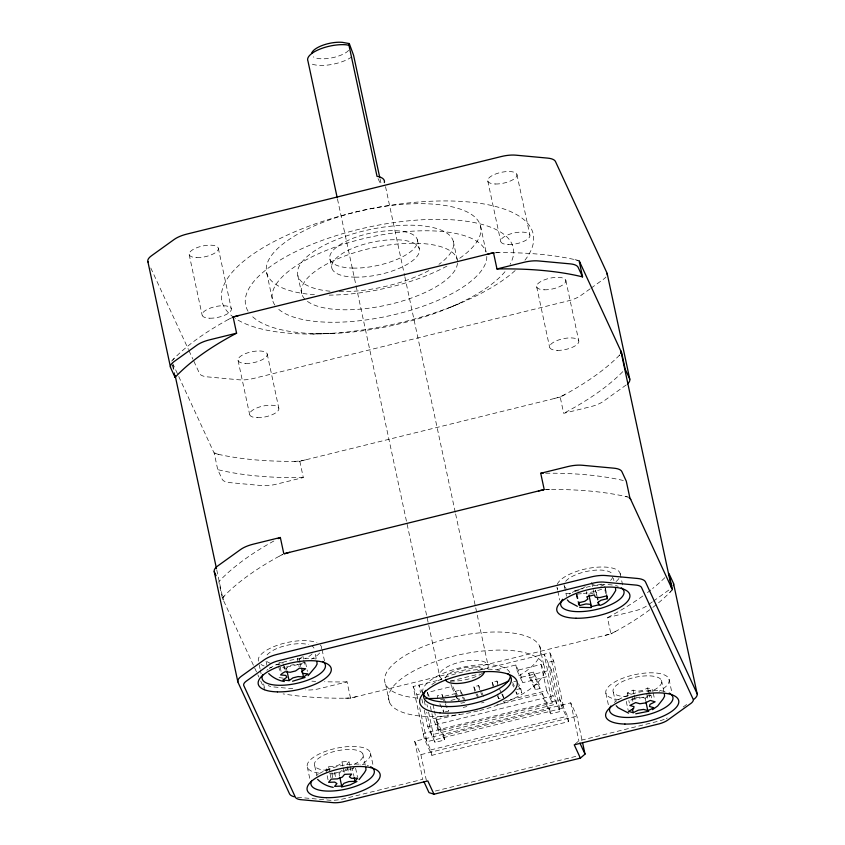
<?xml version="1.0" encoding="UTF-8"?>
<svg xmlns="http://www.w3.org/2000/svg" width="845" height="845" viewBox="0 0 845 845"><rect width="100%" height="100%" fill="white"/><g stroke="black" fill="none" stroke-linecap="round" stroke-linejoin="round"><path stroke-width="0.63" stroke-dasharray="4.22 3.17" d="M328.05 779.84L325.916 769.901L328.599 766.679L334.736 766.447L339.616 764.704L341.94 761.915L345.658 761.567L349.027 761.641L349.83 765.369M332.74 777.653L331.937 773.925L333.49 772.066M331.937 773.925L339.035 773.65L341.348 770.862L346.228 769.119L351.15 768.929M349.027 761.641L346.703 764.429L348.911 765.897M348.647 50.373L346.862 51.989A19.857 7.341 -12.1 0 1 313.284 56.858M354.182 767.26L352.376 768.887L353.97 776.344M575.17 744.012L578.878 740.811L658.075 721.281A19.9 7.362 -12.1 0 0 665.205 718.947M590.085 288.853L580.769 295.549A19.9 7.362 -12.1 0 1 568.072 300.904L253.627 378.444A19.9 7.362 -12.1 0 1 239.082 379.806L207.384 376.87A19.9 7.362 -12.1 0 1 199.504 373.437L193.42 360.255M591.12 288.103L603.552 279.177A19.9 7.362 -12.1 0 0 605.96 277.002M626.198 384.95L603.414 401.322A19.9 7.362 -12.1 0 1 590.718 406.677L563.689 413.342L560.203 397.065A249.771 92.38 -12.1 0 0 620.114 354.551M281.068 671.352L280.265 667.624L286.423 668.194L290.247 665.438L295.539 664.138L300.873 664.624L303.482 663.082M300.693 666.547L299.098 659.089L301.971 657.019M585.236 586.61L582.11 588.859L575.635 590.454L577.769 600.404M652.34 601.904L647.154 605.633A19.9 7.362 -12.1 0 1 634.458 610.988L607.439 617.653L610.924 633.93L350.527 698.139A249.771 92.38 -12.1 0 1 283.117 693.893M653.375 601.165L669.937 589.261M683.204 706.99L687.344 704.012M627.74 695.53L627.201 693.048L633.074 690.122L637.225 691.316L642.559 690.534L647.64 688.01L652.435 689.383L652.974 691.865M634.616 698.255L630.55 700.283L631.078 702.776M647.354 691.907L652.435 689.383M635.63 697.759L640.964 696.977L645.115 698.171L650.988 695.245L651.78 698.973M450.153 307.39L459.786 303.397M597.024 596.095L596.232 592.366L588.754 594.204L587.687 591.912M172.56 363.139L214.25 453.364A249.771 92.38 -12.1 0 0 299.817 461.275L560.203 397.065M299.817 461.275L303.302 477.552L276.273 484.217A19.9 7.362 -12.1 0 1 261.728 485.579L230.03 482.643A19.9 7.362 -12.1 0 1 222.15 479.21L217.725 469.63L214.25 453.364M601.386 584.106L597.066 585.173L592.715 584.772M350.527 698.139L347.041 681.862L320.023 688.527A19.9 7.362 -12.1 0 1 305.478 689.89M431.901 755.324L430.739 749.906L423.176 733.523L559.95 699.787L567.523 716.18L568.685 721.598L431.901 755.324L424.338 738.942L413.11 686.51L441.882 679.412M477.668 670.592L549.894 652.784L553.676 660.97L563.742 707.983L426.957 741.709L419.342 706.135M450.322 681.133L479.295 673.993M496.934 669.641L515.83 664.983L521.502 677.268L522.664 682.697L546.747 676.76L552.355 702.977L438.692 730.999L433.02 718.715L430.073 704.984M413.11 686.51L416.891 694.706L422.669 693.28L418.888 685.084L420.504 692.646M553.676 660.97L547.898 662.395L556.802 703.98L431.573 734.865L426.714 712.177M428.204 696.248L427.401 692.499L451.483 686.562L457.166 698.847L450.829 700.41M515.83 664.983L516.992 670.412L541.064 664.466L546.747 676.76M443.709 698.181L442.051 694.601L437.235 695.784L437.963 699.174M457.166 698.847L455.539 691.273L460.356 690.08L463.113 696.058M474.805 691.284L473.844 686.763L478.661 685.57L481.418 691.548M493.11 686.763L492.139 682.242L496.955 681.059L498.064 683.447M528.748 673.222L533.565 672.029L539.078 683.975L540.05 688.495L535.234 689.689L529.709 677.743L528.748 673.222L534.262 685.168L535.234 689.689M444.808 696.185L456.004 693.428L452.392 685.601M521.502 677.268L551.362 669.905L560.267 711.49L550.634 713.867L543.377 698.171L542.416 693.65L495.181 705.3M440.615 699.713L443.023 699.121L444.671 702.702M513.823 681.661L516.232 681.07M529.709 677.743L534.526 676.549L540.05 688.495M464.665 702.332L461.053 703.22L458.846 698.435M520.784 688.495L515.968 689.678L516.929 694.199L521.745 693.016L520.784 688.495L518.566 683.711M534.262 685.168L539.078 683.975M444.924 711.955L448.537 711.067L447.818 707.677M463.229 707.445L466.841 706.547M481.534 702.924L483.942 702.332M497.525 696.322L498.624 698.709L503.44 697.526L502.722 694.136M433.02 718.715L448.346 714.933M503.261 701.392L546.683 690.682L552.355 702.977M424.285 710.286L427.792 726.668L435.048 742.375L444.681 739.998L437.425 724.302L436.453 719.782L459.437 714.11M427.792 726.668L553.01 695.794L560.267 711.49M297.387 797.247L329.085 800.183A19.9 7.362 -12.1 0 0 343.64 798.821L422.827 779.291L414.705 741.318L570.745 702.839L576.903 716.148L582.047 740.199M436.453 719.782L443.709 735.477L549.672 709.346L550.634 713.867M430.739 749.906L567.523 716.18M414.705 741.318L420.852 754.638L576.903 716.148M435.376 791.026L576.079 756.328M325.916 769.901L330.828 769.71M312.851 334.007L331.99 333.5M283.233 662.998L277.899 662.501L278.428 664.994M292.792 688.717L273.769 686.953A19.9 7.362 -12.1 0 1 268.214 685.601M627.201 693.048L631.363 694.231L632.958 701.688M596.232 592.366L595.165 590.063L596.232 595.038M378.053 178.591L381.137 185.266M551.362 669.905L544.106 654.21L553.01 695.794M568.685 721.598L561.112 705.216L549.894 652.784M542.416 693.65L549.672 709.346M516.992 670.412L522.664 682.697M518.439 685.844L521.745 693.016M512.651 682.506L514.309 686.098M512.514 684.64L513.623 687.027M515.83 691.812L516.929 694.199M499.585 689.161L501.233 692.742M501.793 693.946L503.44 697.526M492.139 682.242L493.797 685.834M481.967 692.742L483.625 696.322M480.731 692.477L481.83 694.875M473.844 686.763L476.601 692.731M477.15 693.925L478.259 696.312M475.915 693.671L478.122 698.445M463.662 697.252L465.87 702.026M462.426 696.998L463.525 699.385M455.539 691.273L458.296 697.241M457.61 698.181L459.268 701.762M444.259 699.375L447.575 706.547M445.23 703.896L448.537 711.067M439.854 703.885L443.72 712.25L442.759 707.73M427.401 692.499L429.471 696.967M150.79 268.013L188.435 349.471M188.984 350.675L192.861 359.062M299.098 659.089L299.964 660.959M273.854 541.001A249.771 92.38 -12.1 0 0 218.844 581.677L222.33 597.954L258.866 677.035M260.714 681.028L264.96 690.217M669.05 679.338L672.018 693.196M661.477 680.299L663.853 691.39M565.812 280.35L578.783 340.926M653.238 693.111L654.569 699.322M647.64 688.01L648.432 691.738M648.706 692.974L650.037 699.195M646.826 694.062L647.893 699.026M620.156 573.533L622.86 586.124M645.115 698.171L645.654 700.653M613.385 578.191L613.914 580.652M633.074 690.122L633.866 693.851M634.13 695.097L635.461 701.308M516.929 174.545L529.899 235.111M605.453 588.511L606.52 593.475M604.777 586.219L606.372 593.686M628.796 700.505L629.335 702.987M604.883 589.789L605.675 593.517M626.282 701.403L628.141 710.096M536.67 286.793L549.641 347.358M591.658 582.469L594.056 593.655M613.322 692.171L615.171 700.801M586.303 591.585L586.842 594.067M605.897 693.301L608.601 705.892M577.124 594.352L578.455 600.563M487.787 180.988L500.747 241.554M576.29 594.394L577.885 601.851M564.428 586.367L566.541 596.232M480.488 225.784L486.297 252.908M557.552 590.011L557.013 587.486A32.342 11.957 -12.1 0 0 558.883 590.254M557.816 591.268L559.707 600.087M570.745 702.839L578.878 740.811M453.279 241.269L457.156 259.352M539.723 646.256L543.588 664.339M541.064 664.466L546.683 690.682M533.565 672.029L534.526 676.549M417.345 239.748L419.278 248.789M496.955 681.059L497.927 685.58M497.663 694.189L498.624 698.709M385.531 186.629L404.575 275.554M404.85 276.843L455.349 512.683M455.624 513.971L487.903 664.751M379.996 178.665L381.38 185.087M478.661 685.57L479.622 690.09M460.356 690.08L461.317 694.601M451.019 684.387L451.483 686.562M337.493 199.082L439.738 676.623M442.051 694.601L442.78 697.991M443.709 735.477L444.681 739.998M433.084 704.783L434.15 709.779M434.414 711.025L438.692 730.999M426.947 704.572L427.486 707.085M428.573 712.124L435.048 742.375M329.909 259.066L331.842 268.108M424.296 700.843L425.637 707.138M421.856 698.952L422.933 703.991M416.891 694.706L418.254 701.054M420.852 754.638L426.809 782.481M385.605 684.27L389.471 702.343M297.841 275.628L301.707 293.701M370.437 752.979L373.405 766.827M266.756 273.019L272.565 300.144M362.875 753.93L365.779 767.492M267.21 353.992L278.818 408.23M355.587 768.147L357.446 776.851M350.094 766.616L351.161 771.591M322.093 649.689L324.512 661.022M347.242 766.911L348.309 771.886M341.94 761.915L343.007 766.89M343.271 768.126L344.337 773.101M315.301 654.294L316.886 661.688M339.035 773.65L339.563 776.132M334.525 772.383L335.592 777.347M218.316 248.187L231.287 308.752M328.599 766.679L330.986 777.865M305.563 662.691L307.422 671.395M302.922 656.333L303.461 658.815M303.725 660.061L305.056 666.272M238.058 360.435L249.676 414.673M297.303 658.244L299.162 666.948M314.71 765.813L316.822 775.678M286.423 668.194L286.951 670.677M307.295 766.933L309.988 779.523M284.364 666.113L285.43 671.088M283.392 664.297L284.723 670.507M278.702 666.23L280.033 672.451M189.174 254.62L202.145 315.196M266.08 661.234L267.4 667.402M263.619 683.954L264.422 687.714M259.214 664.909L260.017 668.68M260.292 669.948L261.094 673.718M172.94 365.251L174.598 372.972M216.764 569.921L223.101 599.527M172.412 364.85L173.753 371.113M486.794 256.415A109.459 40.486 -12.1 0 1 395.618 314.351A109.459 40.486 -12.1 0 1 276.642 307.337M274.836 305.056A109.459 40.486 -12.1 0 1 360.931 239.272A109.459 40.486 -12.1 0 1 486.044 252.063M314.435 294.715A109.459 40.486 -12.1 0 1 285.821 241.776A109.459 40.486 -12.1 0 1 437.985 204.553A109.459 40.486 -12.1 0 1 457.631 259.679M446.91 266.112A109.459 40.486 -12.1 0 1 329.18 295.137M329.994 291.187A79.61 29.448 -12.1 0 1 312.143 252.581A79.61 29.448 -12.1 0 1 421.127 225.7A79.61 29.448 -12.1 0 1 438.967 264.316M428.859 270.59A79.61 29.448 -12.1 0 1 338.655 291.673M457.472 263.217A79.61 29.448 -12.1 0 1 392.048 303.83A79.61 29.448 -12.1 0 1 306.312 300.493M304.675 298.929A79.61 29.448 -12.1 0 1 366.814 249.222A79.61 29.448 -12.1 0 1 457.483 261.253M171.609 361.09A249.771 92.38 -12.1 0 1 230.928 318.069M495.994 252.655A249.771 92.38 -12.1 0 1 579.068 260.619M622.786 371.663A249.771 92.38 -12.1 0 1 563.689 413.342M303.302 477.552A249.771 92.38 -12.1 0 1 217.725 469.63M248.05 311.203A136.827 50.605 -12.1 0 1 381.074 224.643A136.827 50.605 -12.1 0 1 510.095 264.316M504.972 271.71A136.827 50.605 -12.1 0 1 374.863 328.927A136.827 50.605 -12.1 0 1 250.944 315.037M234.128 317.625A159.209 58.886 -12.1 0 1 371.832 208.535A159.209 58.886 -12.1 0 1 524.977 260.144M515.133 270.58A159.209 58.886 -12.1 0 1 372.18 328.462A159.209 58.886 -12.1 0 1 235.153 318.333M612.794 576.903A24.875 9.2 -12.1 0 1 608.326 582.268M603.964 584.846A24.875 9.2 -12.1 0 1 600.816 586.272M578.709 590.824A24.875 9.2 -12.1 0 1 574.273 590.666M566.266 588.373A24.875 9.2 -12.1 0 1 564.228 583.958M565.685 581.307A24.875 9.2 -12.1 0 1 590.94 570.65A24.875 9.2 -12.1 0 1 612.593 574.494M618.962 699.618A32.342 11.957 -12.1 0 1 612.984 683.066A32.342 11.957 -12.1 0 1 659.195 673.444A32.342 11.957 -12.1 0 1 659.132 691.252M650.523 695.034A32.342 11.957 -12.1 0 1 630.233 699.523M614.336 702.438A32.342 11.957 -12.1 0 1 616.755 700.695M618.128 699.85A32.342 11.957 -12.1 0 1 667.054 692.118M672.409 589.736A249.771 92.38 -12.1 0 1 650.365 609.287M649.752 609.741A249.771 92.38 -12.1 0 1 610.924 633.93M222.33 597.954A249.771 92.38 -12.1 0 1 282.726 554.341M544.212 489.551A249.771 92.38 -12.1 0 1 629.779 497.473M664.867 577.653A249.771 92.38 -12.1 0 1 652.636 588.521M650.766 590.021A249.771 92.38 -12.1 0 1 646.89 593.01M642.834 595.989A249.771 92.38 -12.1 0 1 607.439 617.653M347.041 681.862A249.771 92.38 -12.1 0 1 324.554 681.735M315.65 681.366A249.771 92.38 -12.1 0 1 311.9 681.154M283.255 678.186A249.771 92.38 -12.1 0 1 278.449 677.415M545.701 473.211A249.771 92.38 -12.1 0 1 626.293 481.196M316.875 775.203A32.342 11.957 -12.1 0 1 318.142 774.337M319.516 773.481A32.342 11.957 -12.1 0 1 364.353 764.704M367.184 765.348A32.342 11.957 -12.1 0 1 368.452 765.76M318.713 773.069A32.342 11.957 -12.1 0 1 315.269 756.138A32.342 11.957 -12.1 0 1 361.079 747.17A32.342 11.957 -12.1 0 1 360.519 764.894M353.78 767.978A32.342 11.957 -12.1 0 1 329.613 773.323M422.817 693.006A44.774 16.562 -12.1 0 1 460.852 667.645A44.774 16.562 -12.1 0 1 509.873 672.652M667.286 717.986A19.9 7.362 -12.1 0 1 666.272 718.472M431.827 684.566A44.774 16.562 -12.1 0 1 500.43 670.645M320.35 645.052A32.342 11.957 -12.1 0 1 321.681 648.738M319.653 653.016A32.342 11.957 -12.1 0 1 311.625 659.089M304.897 662.174A32.342 11.957 -12.1 0 1 282.726 667.349M271.467 667.455A32.342 11.957 -12.1 0 1 269.819 667.265M264.168 665.976A32.342 11.957 -12.1 0 1 261.063 664.476M258.401 661.128A32.342 11.957 -12.1 0 1 279.822 644.46A32.342 11.957 -12.1 0 1 316.938 642.77M266.83 670.265A32.342 11.957 -12.1 0 1 267.992 669.398M269.259 668.532A32.342 11.957 -12.1 0 1 316.928 659.195M557.288 584.254A32.342 11.957 -12.1 0 1 592.768 567.66A32.342 11.957 -12.1 0 1 620.145 575.931M618.931 578.498A32.342 11.957 -12.1 0 1 615.498 582.025M601.64 589.229A32.342 11.957 -12.1 0 1 583.377 593.496M581.339 593.718A32.342 11.957 -12.1 0 1 577.367 593.982M570.069 593.813A32.342 11.957 -12.1 0 1 564.037 592.746M477.9 710.951A79.61 29.448 -12.1 0 1 393.791 685.791A79.61 29.448 -12.1 0 1 527.227 653.312A79.61 29.448 -12.1 0 1 479.147 710.645M417.092 698.012A79.61 29.448 -12.1 0 1 402.125 657.421A79.61 29.448 -12.1 0 1 515.545 633.465A79.61 29.448 -12.1 0 1 516.802 676.951M569.234 594.046A32.342 11.957 -12.1 0 1 570.702 593.211M572.266 592.398A32.342 11.957 -12.1 0 1 612.519 585.025M615.54 585.564A32.342 11.957 -12.1 0 1 618.17 586.314M327.828 770.27A24.875 9.2 -12.1 0 1 318.723 758.218A24.875 9.2 -12.1 0 1 355.344 749.937A24.875 9.2 -12.1 0 1 354.245 764.292M441.586 678.63A24.875 9.2 -12.1 0 1 463.06 661.455A24.875 9.2 -12.1 0 1 486.646 669.81M482.664 673.18A24.875 9.2 -12.1 0 1 449.582 680.922M351.826 56.868A24.875 9.2 -12.1 0 1 309.766 62.984M445.41 678.028A19.857 7.341 -12.1 0 1 464.18 667.835A19.857 7.341 -12.1 0 1 484.016 670.465M627.592 696.629A24.875 9.2 -12.1 0 1 617.832 684.228A24.875 9.2 -12.1 0 1 656.016 676.75A24.875 9.2 -12.1 0 1 648.58 692.52M312.122 653.872A24.875 9.2 -12.1 0 1 305.362 658.487M280.096 664.455A24.875 9.2 -12.1 0 1 275.66 664.297M271.023 663.473A24.875 9.2 -12.1 0 1 266.26 660.727M267.073 654.938A24.875 9.2 -12.1 0 1 308.784 644.661M312.143 646.119A24.875 9.2 -12.1 0 1 313.981 648.126M564.682 394.668A19.9 7.362 -12.1 0 1 554.447 398.491M305.573 459.86A19.9 7.362 -12.1 0 1 294.261 461.349M218.359 454.325A19.9 7.362 -12.1 0 1 213.299 451.314M495.413 252.813A19.9 7.362 -12.1 0 1 499.057 252.623M574.949 259.647A19.9 7.362 -12.1 0 1 577.948 260.704M228.625 319.315A19.9 7.362 -12.1 0 1 231.678 317.847M172.824 360.139A19.9 7.362 -12.1 0 1 173.162 359.6M173.584 359.051A19.9 7.362 -12.1 0 1 174.081 358.502M619.723 354.921A19.9 7.362 -12.1 0 1 619.227 355.47M356.284 696.713A19.9 7.362 -12.1 0 1 344.971 698.202M615.392 631.521A19.9 7.362 -12.1 0 1 605.157 635.345M671.194 590.697A19.9 7.362 -12.1 0 1 669.937 592.324M279.346 556.168A19.9 7.362 -12.1 0 1 282.399 554.7M223.27 599.992A19.9 7.362 -12.1 0 1 224.802 595.366M546.123 489.667A19.9 7.362 -12.1 0 1 549.768 489.477M625.67 496.511A19.9 7.362 -12.1 0 1 627.307 496.966M354.805 277.139A44.774 16.562 -12.1 0 0 419.458 249.856A44.774 16.562 -12.1 0 0 352.418 248.345A44.774 16.562 -12.1 0 0 354.805 277.139M196.822 257.63A14.925 5.524 -12.1 0 0 218.38 248.536A14.925 5.524 -12.1 0 0 196.029 248.039A14.925 5.524 -12.1 0 0 196.822 257.63M209.792 318.206A14.925 5.524 -12.1 0 0 231.35 309.112A14.925 5.524 -12.1 0 0 209 308.605A14.925 5.524 -12.1 0 0 209.792 318.206M495.434 183.999A14.925 5.524 -12.1 0 0 516.992 174.904A14.925 5.524 -12.1 0 0 494.642 174.397A14.925 5.524 -12.1 0 0 495.434 183.999M508.405 244.564A14.925 5.524 -12.1 0 0 529.952 235.47A14.925 5.524 -12.1 0 0 507.613 234.973A14.925 5.524 -12.1 0 0 508.405 244.564M544.328 289.803A14.925 5.524 -12.1 0 0 565.875 280.709A14.925 5.524 -12.1 0 0 543.525 280.202A14.925 5.524 -12.1 0 0 544.328 289.803M557.288 350.369A14.925 5.524 -12.1 0 0 578.846 341.274A14.925 5.524 -12.1 0 0 556.496 340.778A14.925 5.524 -12.1 0 0 557.288 350.369M257.334 417.683A14.925 5.524 -12.1 0 0 278.882 408.589A14.925 5.524 -12.1 0 0 256.531 408.082A14.925 5.524 -12.1 0 0 257.334 417.683M245.715 363.445A14.925 5.524 -12.1 0 0 267.273 354.34A14.925 5.524 -12.1 0 0 244.923 353.844A14.925 5.524 -12.1 0 0 245.715 363.445M352.861 268.097A44.774 16.562 -12.1 0 0 417.525 240.814A44.774 16.562 -12.1 0 0 350.474 239.304A44.774 16.562 -12.1 0 0 352.861 268.097"/><path stroke-width="1.27" d="M384.359 182.594A24.875 9.2 -12.1 0 0 378.961 176.711L377.028 176.373L348.964 45.292L349.291 43.57L342.405 42.356A19.857 7.341 -12.1 0 0 311.657 53.33M359.062 779.597L364.522 772.552L365.98 769.901L365.779 767.492M341.686 786.082L344.01 783.294L348.89 781.551L355.037 781.319L357.71 778.097L351.573 778.329L349.365 776.861L351.689 774.073L344.602 774.347L342.278 777.136L337.398 778.879L331.261 779.111L328.578 782.333L334.715 782.09L336.923 783.568L334.599 786.357L341.686 786.082L339.827 777.379M308.076 675.683L315.629 666.747L317.086 664.096L316.886 661.688M423.852 781.509L428.985 792.599L433.981 794.226L580.388 758.123L585.025 754.12L582.585 742.734M289.085 680.626L292.909 677.87L298.2 676.57L303.535 677.056L307.95 673.877L302.616 673.391L301.76 671.511L305.584 668.765L299.436 668.194L295.602 670.941L290.31 672.25L284.987 671.754L282.367 673.307L280.561 674.933L285.895 675.43L286.761 677.299L282.927 680.056L289.085 680.626L287.216 671.923M356.97 781.488L350.147 784.889L341.454 787.033M652.53 709.663L657.674 705.966L663.135 698.921L664.582 696.269L664.381 693.861M633.211 712.715L638.292 710.18L643.626 709.409L647.777 710.603L651.03 709.23L653.65 707.677L649.488 706.483L650.016 704.339L655.097 701.815L650.301 700.442L645.221 702.966L639.887 703.748L635.725 702.554L629.863 705.48L634.025 706.663L633.496 708.807L628.416 711.342L633.211 712.715L632.409 708.987M305.034 677.489L292.571 681.228M599.865 605.442C607.291 603.341 612.139 596.929 615.699 590.465L615.498 588.057M598.894 604.798L591.415 606.636L590.349 604.344L585.997 603.943L579.522 605.538L578.297 602.886L584.772 601.291L587.898 599.042L586.842 596.75L594.32 594.901L595.376 597.204L599.728 597.605L606.214 596L607.312 597.204L607.439 598.651L600.953 600.256L597.827 602.496L598.894 604.798L598.355 602.305M648.759 711.258L635.736 713.803M236.589 333.183L209.571 339.838A19.9 7.362 -12.1 0 0 196.864 345.204L174.081 361.575A19.9 7.362 -12.1 0 0 170.669 367.797L175.095 377.366A249.771 92.38 -12.1 0 1 236.589 333.183L233.104 316.907L493.501 252.697L496.976 268.963A249.771 92.38 -12.1 0 1 582.554 276.885L579.068 260.619L621.698 352.883L625.184 369.149L629.61 378.729A19.9 7.362 -12.1 0 1 627.55 383.862M496.976 268.963L524.006 262.299A19.9 7.362 -12.1 0 1 538.55 260.947L570.259 263.872A19.9 7.362 -12.1 0 1 578.128 267.316L582.554 276.885M673.243 585.722A19.9 7.362 -12.1 0 0 673.349 583.039L668.934 573.459L672.409 589.736L629.779 497.473L626.293 481.196L621.878 471.626A19.9 7.362 -12.1 0 0 613.998 468.193L582.289 465.257A19.9 7.362 -12.1 0 0 567.745 466.609L540.726 473.274L544.212 489.551L283.814 553.76L280.339 537.494L253.31 544.159A19.9 7.362 -12.1 0 0 240.614 549.514L217.83 565.886A19.9 7.362 -12.1 0 0 214.419 572.107L216.077 575.698M591.173 607.587L579.691 607.333M348.964 45.292L346.249 44.806A24.875 9.2 -12.1 0 0 319.146 49.432A24.875 9.2 -12.1 0 0 307.929 60.977L337.218 197.793M284.321 681.545C278.575 680.584 272.798 677.669 268.721 673.571M333.215 787.35C327.469 786.389 321.691 783.473 317.614 779.375M628.585 713.138L618.065 707.74L616.227 705.733M577.357 606.309L569.171 601.936L567.333 599.929M349.291 43.57L353.58 55.284L379.722 177.376M579.902 743.03L585.025 754.12M580.388 758.123L574.241 744.815L659.195 723.848A14.925 5.524 -12.1 0 0 667.191 720.479L691.136 703.262A14.925 5.524 -12.1 0 0 693.249 699.417L641.429 587.264A14.925 5.524 -12.1 0 0 636.56 585.141L603.235 582.057A14.925 5.524 -12.1 0 0 594.067 582.913L277.741 660.917A14.925 5.524 -12.1 0 0 269.745 664.297L245.8 681.503A14.925 5.524 -12.1 0 0 243.687 685.358L295.507 797.5A14.925 5.524 -12.1 0 0 300.376 799.623L333.701 802.708A14.925 5.524 -12.1 0 0 342.869 801.852L427.823 780.917L433.981 794.226M607.132 273.41L629.779 379.183M673.528 583.536L697.146 693.829M620.927 351.298L671.638 588.152M645.918 701.899L647.777 710.603M606.636 594.922L607.439 598.651M597.288 597.33L597.827 599.823M589.018 595.45L591.415 606.636M578.719 601.809L579.522 605.538M354.235 777.59L355.037 781.319M301.665 668.363L303.535 677.056M175.147 375.55L216.489 568.632M174.292 373.617L175.095 377.366M147.864 261.559L170.51 367.332M214.239 571.6L237.857 681.894M607.122 274.878A19.9 7.362 -12.1 0 0 606.963 272.956L555.482 161.543A19.9 7.362 -12.1 0 0 547.613 158.11L515.904 155.174A19.9 7.362 -12.1 0 0 501.36 156.526L186.925 234.076A19.9 7.362 -12.1 0 0 174.218 239.431L151.435 255.803A19.9 7.362 -12.1 0 0 148.023 262.024M670.951 694.21A32.342 11.957 -12.1 0 1 642.242 715.958A32.342 11.957 -12.1 0 1 610.903 705.966M669.251 693.069A32.342 11.957 -12.1 0 1 670.159 693.618M278.153 538.656A249.771 92.38 -12.1 0 1 280.339 537.494M540.726 473.274A249.771 92.38 -12.1 0 1 543.219 473.242M294.271 796.75A19.9 7.362 -12.1 0 1 289.508 793.814L238.026 682.401A19.9 7.362 -12.1 0 1 241.448 676.18L264.231 659.808A19.9 7.362 -12.1 0 1 276.928 654.442L591.363 576.903A19.9 7.362 -12.1 0 1 605.907 575.551L637.616 578.476A19.9 7.362 -12.1 0 1 645.485 581.92L696.967 693.333A19.9 7.362 -12.1 0 1 693.555 699.554M507.528 673.56A44.774 16.562 -12.1 0 1 470.021 704.255A44.774 16.562 -12.1 0 1 425.658 690.407M510.243 676.993A44.774 16.562 -12.1 0 1 469.334 699.681A44.774 16.562 -12.1 0 1 423.736 695.012M372.339 767.851A32.342 11.957 -12.1 0 1 344.675 789.378A32.342 11.957 -12.1 0 1 311.752 780.474M370.638 766.711A32.342 11.957 -12.1 0 1 371.557 767.26M322.663 661.455A32.342 11.957 -12.1 0 1 296.817 683.351A32.342 11.957 -12.1 0 1 262.869 674.669M621.276 587.814A32.342 11.957 -12.1 0 1 593.359 610.143A32.342 11.957 -12.1 0 1 562.685 599.285M508.901 680.954A79.61 29.448 -12.1 0 1 425.753 698.498M484.174 672.388A19.857 7.341 -12.1 0 1 465.405 682.58A19.857 7.341 -12.1 0 1 445.568 679.95M579.427 261.802A19.9 7.362 -12.1 0 1 580.008 262.658M620.758 350.844A19.9 7.362 -12.1 0 1 620.737 353.305M232.797 317.393A19.9 7.362 -12.1 0 1 238.86 315.491M487.745 254.113A19.9 7.362 -12.1 0 1 494.145 252.94M671.469 587.697A19.9 7.362 -12.1 0 1 671.722 588.638M629.24 497.895A19.9 7.362 -12.1 0 1 629.726 498.265M630.138 498.656A19.9 7.362 -12.1 0 1 630.729 499.511M538.455 490.966A19.9 7.362 -12.1 0 1 543.588 489.963M284.659 553.813A19.9 7.362 -12.1 0 1 289.582 552.345M439.96 712.863A49.802 18.421 -12.1 0 0 517.077 685.327A49.802 18.421 -12.1 0 0 448.368 678.957A49.802 18.421 -12.1 0 0 439.96 712.863M576.026 618.244A37.317 13.805 -12.1 0 0 629.916 595.503A37.317 13.805 -12.1 0 0 574.04 594.246A37.317 13.805 -12.1 0 0 576.026 618.244M277.424 691.875A37.317 13.805 -12.1 0 0 331.303 669.134A37.317 13.805 -12.1 0 0 275.428 667.888A37.317 13.805 -12.1 0 0 277.424 691.875M326.307 797.68A37.317 13.805 -12.1 0 0 380.197 774.939A37.317 13.805 -12.1 0 0 324.322 773.693A37.317 13.805 -12.1 0 0 326.307 797.68M624.92 724.049A37.317 13.805 -12.1 0 0 678.799 701.308A37.317 13.805 -12.1 0 0 622.923 700.051A37.317 13.805 -12.1 0 0 624.92 724.049"/></g></svg>
